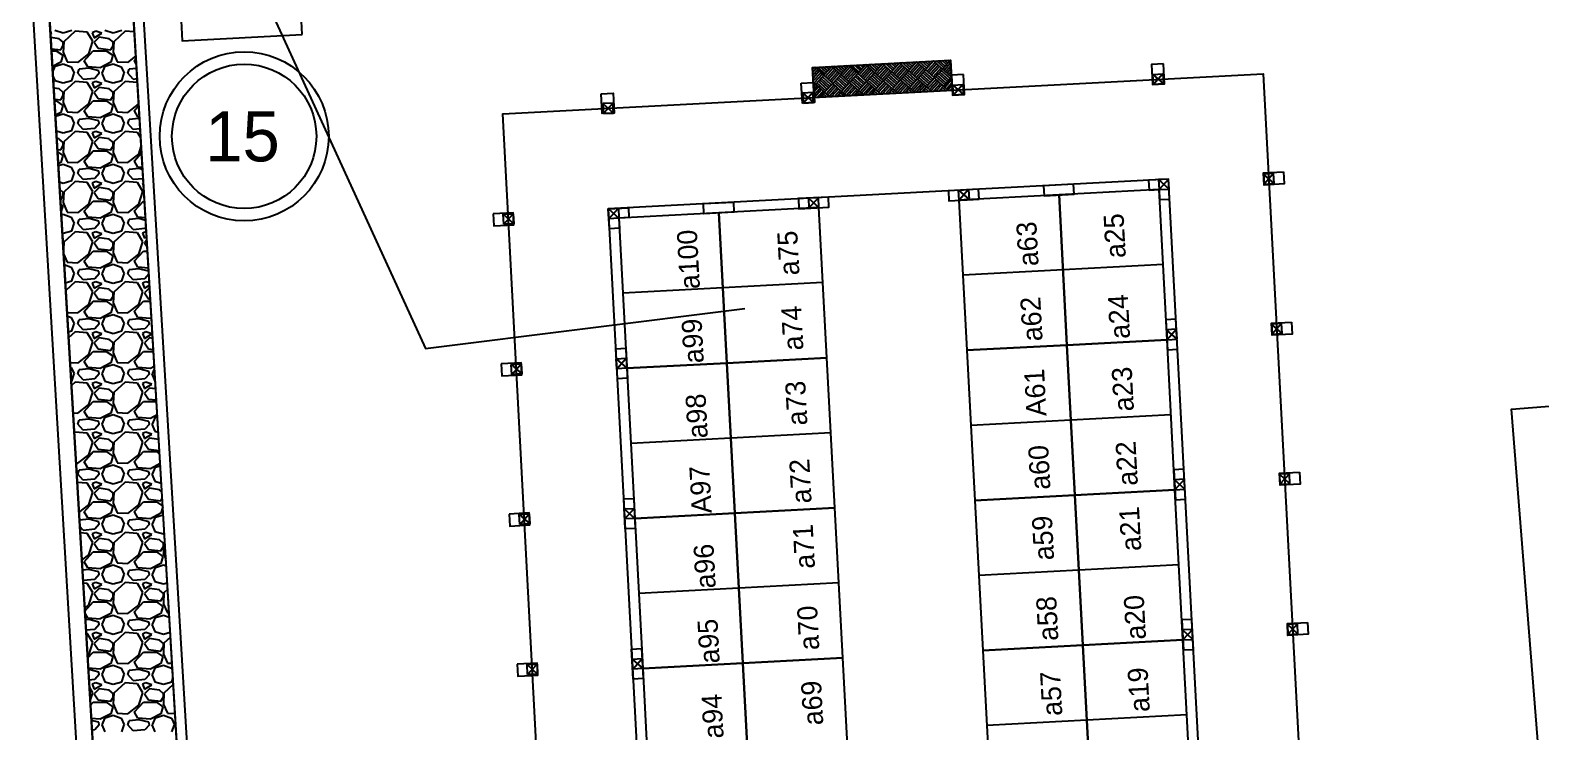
# Model space of a CAD drawing. Extents: x -31423 to 1909503, y -2344077 to 1640342.
# Drawn here: x 113341 to 143499, y 860 to 14860 of the extents above; entities that cross this region are included whole.
import ezdxf

# ---------------------------------------------------------------- set-up
doc = ezdxf.new("R2010")
doc.units = 0
for name, color, linetype in [('Level 1', 7, 'Continuous'), ('Level 10', 7, 'Continuous'), ('Level 13', 7, 'Continuous'), ('Level 14', 7, 'Continuous'), ('Level 15', 7, 'Continuous'), ('Level 16', 7, 'Continuous'), ('Level 17', 7, 'Continuous'), ('Level 18', 7, 'Continuous'), ('Level 19', 7, 'Continuous'), ('Level 20', 7, 'Continuous')]:
    doc.layers.add(name, color=color, linetype=linetype)

# ---------------------------------------------------------------- blocks, each defined once
blk = doc.blocks.new('COT220')
at = {"layer": 'Level 13'}
for p, q in [((-1100, 1100), (1100, 1100)), ((-1100, -1100), (-1100, 1100)), ((-1100, -1100), (1100, 1100)), ((1100, -1100), (-1100, 1100)), ((1100, 1100), (1100, -1100)), ((1100, -1100), (-1100, -1100))]:
    blk.add_line(p, q, dxfattribs=at)
at = {"layer": 'Level 18'}
for p, q in [((-1100, -1100), (-1100, 1100)), ((-1100, 1100), (1100, 1100)), ((1100, 1100), (1100, -1100)), ((1100, -1100), (-1100, -1100))]:
    blk.add_line(p, q, dxfattribs=at)
blk = doc.blocks.new('A$C7E8')
at = {"layer": 'Level 1'}
blk.add_lwpolyline([(80.04, 467.35), (79.72, 473.34), (107.28, 474.8), (107.6, 468.8)], dxfattribs=at)
at = {"layer": 'Level 13'}
for points in [[(149.78, 474.04), (147.38, 473.91), (147.6, 469.92), (149.99, 470.05)], [(109.84, 471.93), (107.44, 471.8), (107.65, 467.81), (110.05, 467.93)], [(37.54, 468.1), (39.94, 468.23), (40.15, 464.23), (37.75, 464.11)], [(77.48, 470.21), (79.88, 470.34), (80.09, 466.35), (77.69, 466.22)], [(173.75, 452.48), (173.88, 450.08), (169.89, 449.87), (169.76, 452.27)], [(125.83, 449.74), (125.94, 447.74), (131.93, 448.06), (131.82, 450.06)], [(149.01, 446.96), (151.01, 447.07), (150.8, 451.06), (146.8, 450.85), (146.91, 448.85), (148.91, 448.96)], [(63.92, 446.46), (64.02, 444.47), (58.03, 444.15), (57.93, 446.15)], [(76.9, 447.15), (77.01, 445.15), (83, 445.47), (82.89, 447.47)], [(112.96, 447.06), (112.85, 449.05), (106.86, 448.74), (106.96, 446.74)], [(15.98, 444.13), (16.1, 441.73), (20.1, 441.94), (19.97, 444.34)], [(41.16, 441.25), (39.17, 441.15), (38.95, 445.14), (42.95, 445.35), (43.05, 443.36), (41.06, 443.25)], [(150.28, 423), (150.6, 417), (152.59, 417.11), (152.28, 423.1)], [(175.34, 422.52), (175.47, 420.12), (171.47, 419.91), (171.35, 422.31)], [(42.43, 417.29), (42.75, 411.3), (40.75, 411.19), (40.43, 417.18)], [(17.56, 414.17), (17.69, 411.77), (21.68, 411.98), (21.56, 414.38)], [(151.87, 393.04), (152.18, 387.05), (154.18, 387.15), (153.86, 393.14)], [(176.93, 392.56), (177.05, 390.17), (173.06, 389.95), (172.93, 392.35)], [(44.02, 387.33), (44.33, 381.34), (42.34, 381.23), (42.02, 387.22)], [(19.15, 384.21), (19.27, 381.81), (23.27, 382.03), (23.14, 384.42)], [(153.45, 363.08), (153.77, 357.09), (155.77, 357.19), (155.45, 363.19)], [(178.51, 362.6), (178.64, 360.21), (174.64, 360), (174.52, 362.39)], [(45.6, 357.37), (45.92, 351.38), (43.92, 351.27), (43.6, 357.27)], [(20.73, 354.25), (20.86, 351.86), (24.85, 352.07), (24.73, 354.46)]]:
    blk.add_lwpolyline(points, close=True, dxfattribs=at)
at = {"layer": 'Level 14'}
for p, q in [((83.56, 473.54), (81.95, 471.76)), ((83.02, 472.95), (82.43, 473.48)), ((83.29, 473.24), (82.99, 473.51)), ((83.56, 473.54), (83.56, 473.54)), ((85.34, 471.94), (83.56, 473.54)), ((85.61, 472.23), (84.12, 473.57)), ((85.88, 472.53), (84.69, 473.6)), ((86.14, 472.83), (85.25, 473.63)), ((86.95, 473.72), (85.34, 471.94)), ((86.41, 473.13), (85.82, 473.66)), ((86.68, 473.42), (86.38, 473.69)), ((86.95, 473.72), (86.95, 473.72)), ((88.73, 472.11), (86.95, 473.72)), ((89, 472.41), (87.51, 473.75)), ((89.27, 472.71), (88.08, 473.78)), ((89.53, 473.01), (88.64, 473.81)), ((90.34, 473.9), (88.73, 472.11)), ((90.63, 473.63), (89.03, 471.85)), ((89.8, 473.3), (89.21, 473.84)), ((90.07, 473.6), (89.77, 473.87)), ((90.34, 473.9), (90.34, 473.9)), ((92.12, 472.29), (90.34, 473.9)), ((92.39, 472.59), (90.9, 473.93)), ((92.65, 472.89), (91.47, 473.96)), ((92.92, 473.19), (92.03, 473.99)), ((93.72, 474.08), (92.12, 472.29)), ((94.02, 473.81), (92.42, 472.03)), ((93.19, 473.48), (92.59, 474.02)), ((94.32, 473.54), (92.71, 471.76)), ((93.46, 473.78), (93.16, 474.05)), ((93.72, 474.08), (93.72, 474.08)), ((95.51, 472.47), (93.72, 474.08)), ((95.78, 472.77), (94.29, 474.11)), ((96.04, 473.07), (94.85, 474.14)), ((96.31, 473.37), (95.42, 474.17)), ((97.11, 474.26), (95.51, 472.47)), ((97.41, 473.99), (95.81, 472.21)), ((96.58, 473.66), (95.98, 474.2)), ((97.71, 473.72), (96.1, 471.94)), ((96.85, 473.96), (96.55, 474.23)), ((97.11, 474.26), (97.11, 474.26)), ((98.9, 472.65), (97.11, 474.26)), ((99.17, 472.95), (97.68, 474.29)), ((99.43, 473.25), (98.24, 474.32)), ((99.7, 473.55), (98.81, 474.35)), ((100.5, 474.44), (98.9, 472.65)), ((100.8, 474.17), (99.2, 472.39)), ((99.97, 473.84), (99.37, 474.38)), ((101.1, 473.9), (99.49, 472.12)), ((101.4, 473.63), (99.79, 471.85)), ((100.24, 474.14), (99.94, 474.41)), ((100.5, 474.44), (100.5, 474.44)), ((102.29, 472.83), (100.5, 474.44)), ((102.56, 473.13), (101.07, 474.47)), ((102.82, 473.43), (101.63, 474.5)), ((103.09, 473.72), (102.2, 474.53)), ((103.89, 474.62), (102.29, 472.83)), ((104.19, 474.35), (102.59, 472.56)), ((103.36, 474.02), (102.76, 474.56)), ((104.49, 474.08), (102.88, 472.3)), ((104.79, 473.81), (103.18, 472.03)), ((103.63, 474.32), (103.33, 474.59)), ((105.08, 473.55), (103.48, 471.76)), ((103.89, 474.62), (103.89, 474.62)), ((105.68, 473.01), (103.89, 474.62)), ((105.94, 473.31), (104.46, 474.65)), ((106.21, 473.61), (105.02, 474.68)), ((106.48, 473.9), (105.59, 474.71)), ((107.28, 474.8), (105.68, 473.01)), ((107.31, 474.23), (105.97, 472.74)), ((106.75, 474.2), (106.15, 474.74)), ((107.34, 473.67), (106.27, 472.48)), ((107.01, 474.5), (106.72, 474.77)), ((79.9, 473.06), (79.73, 473.22)), ((80.17, 473.36), (79.74, 472.89)), ((80.46, 473.09), (79.77, 472.33)), ((80.76, 472.83), (79.8, 471.76)), ((81.06, 472.56), (79.83, 471.2)), ((81.36, 472.29), (79.86, 470.63)), ((81.65, 472.02), (80.05, 470.24)), ((80.17, 473.36), (80.17, 473.36)), ((81.95, 471.76), (80.17, 473.36)), ((81.95, 471.76), (80.35, 469.97)), ((82.22, 472.05), (80.73, 473.39)), ((82.67, 468.96), (80.88, 470.57)), ((82.93, 469.26), (81.15, 470.86)), ((82.49, 472.35), (81.3, 473.42)), ((83.2, 469.56), (81.42, 471.16)), ((83.47, 469.85), (81.68, 471.46)), ((82.75, 472.65), (81.86, 473.45)), ((83.74, 470.15), (81.95, 471.76)), ((83.85, 473.27), (82.25, 471.49)), ((84.15, 473.01), (82.55, 471.22)), ((84.45, 472.74), (82.84, 470.95)), ((84.75, 472.47), (83.14, 470.69)), ((85.04, 472.2), (83.44, 470.42)), ((85.34, 471.94), (83.74, 470.15)), ((86.06, 469.14), (84.27, 470.75)), ((86.32, 469.44), (84.54, 471.04)), ((86.59, 469.74), (84.81, 471.34)), ((86.86, 470.03), (85.07, 471.64)), ((87.13, 470.33), (85.34, 471.94)), ((87.24, 473.45), (85.64, 471.67)), ((87.54, 473.18), (85.94, 471.4)), ((87.84, 472.92), (86.23, 471.13)), ((88.14, 472.65), (86.53, 470.87)), ((88.43, 472.38), (86.83, 470.6)), ((88.73, 472.11), (87.13, 470.33)), ((89.18, 469.02), (87.39, 470.63)), ((89.44, 469.32), (87.66, 470.93)), ((89.71, 469.62), (87.93, 471.22)), ((89.98, 469.92), (88.2, 471.52)), ((90.25, 470.21), (88.46, 471.82)), ((90.51, 470.51), (88.73, 472.11)), ((90.51, 470.51), (88.91, 468.73)), ((90.93, 473.36), (89.33, 471.58)), ((91.23, 473.1), (89.62, 471.31)), ((91.52, 472.83), (89.92, 471.04)), ((91.82, 472.56), (90.22, 470.78)), ((92.12, 472.29), (90.51, 470.51)), ((92.3, 468.9), (90.51, 470.51)), ((92.57, 469.2), (90.78, 470.81)), ((92.83, 469.5), (91.05, 471.1)), ((93.1, 469.8), (91.32, 471.4)), ((93.37, 470.09), (91.58, 471.7)), ((93.64, 470.39), (91.85, 472)), ((93.9, 470.69), (92.12, 472.29)), ((93.9, 470.69), (92.3, 468.9)), ((94.62, 473.28), (93.01, 471.49)), ((94.91, 473.01), (93.31, 471.22)), ((95.21, 472.74), (93.61, 470.96)), ((95.51, 472.47), (93.9, 470.69)), ((95.69, 469.08), (93.9, 470.69)), ((95.96, 469.38), (94.17, 470.99)), ((96.22, 469.68), (94.44, 471.28)), ((96.49, 469.98), (94.71, 471.58)), ((96.76, 470.27), (94.97, 471.88)), ((97.03, 470.57), (95.24, 472.18)), ((97.29, 470.87), (95.51, 472.47)), ((97.29, 470.87), (95.69, 469.08)), ((97.59, 470.6), (95.99, 468.82)), ((98.01, 473.46), (96.4, 471.67)), ((98.3, 473.19), (96.7, 471.4)), ((98.6, 472.92), (97, 471.14)), ((98.9, 472.65), (97.29, 470.87)), ((99.08, 469.26), (97.29, 470.87)), ((99.35, 469.56), (97.56, 471.17)), ((99.61, 469.86), (97.83, 471.46)), ((99.88, 470.16), (98.1, 471.76)), ((100.15, 470.45), (98.36, 472.06)), ((100.42, 470.75), (98.63, 472.36)), ((100.68, 471.05), (98.9, 472.65)), ((100.68, 471.05), (99.08, 469.26)), ((100.98, 470.78), (99.38, 469)), ((101.28, 470.51), (99.67, 468.73)), ((101.69, 473.37), (100.09, 471.58)), ((101.99, 473.1), (100.39, 471.32)), ((102.29, 472.83), (100.68, 471.05)), ((102.47, 469.44), (100.68, 471.05)), ((102.73, 469.74), (100.95, 471.35)), ((103, 470.04), (101.22, 471.64)), ((103.27, 470.34), (101.49, 471.94)), ((103.54, 470.63), (101.75, 472.24)), ((103.8, 470.93), (102.02, 472.54)), ((104.07, 471.23), (102.29, 472.83)), ((104.07, 471.23), (102.47, 469.44)), ((104.37, 470.96), (102.76, 469.18)), ((104.67, 470.69), (103.06, 468.91)), ((105.38, 473.28), (103.77, 471.49)), ((105.68, 473.01), (104.07, 471.23)), ((105.86, 469.62), (104.07, 471.23)), ((106.12, 469.92), (104.34, 471.52)), ((106.39, 470.22), (104.61, 471.82)), ((106.66, 470.51), (104.87, 472.12)), ((106.93, 470.81), (105.14, 472.42)), ((107.19, 471.11), (105.41, 472.71)), ((107.46, 471.41), (105.68, 473.01)), ((107.46, 471.41), (105.86, 469.62)), ((107.49, 470.84), (106.15, 469.35)), ((107.37, 473.1), (106.57, 472.21)), ((107.4, 472.54), (106.87, 471.94)), ((107.43, 471.97), (107.16, 471.67)), ((107.46, 471.41), (107.46, 471.41)), ((107.46, 471.41), (107.46, 471.41)), ((80.35, 469.97), (79.88, 470.39)), ((80.08, 469.67), (79.91, 469.83)), ((80.35, 469.97), (79.92, 469.5)), ((80.64, 469.7), (79.95, 468.94)), ((80.94, 469.44), (79.98, 468.37)), ((81.24, 469.17), (80.01, 467.81)), ((81.54, 468.9), (80.14, 467.35)), ((82.13, 468.37), (80.35, 469.97)), ((82.4, 468.66), (80.61, 470.27)), ((81.83, 468.63), (80.71, 467.38)), ((82.13, 468.37), (81.27, 467.41)), ((81.39, 467.42), (81.33, 467.47)), ((81.96, 467.45), (81.6, 467.77)), ((82.52, 467.48), (81.86, 468.07)), ((83.74, 470.15), (82.13, 468.37)), ((83.09, 467.51), (82.13, 468.37)), ((84.03, 469.88), (82.43, 468.1)), ((84.33, 469.62), (82.73, 467.83)), ((84.63, 469.35), (83.02, 467.56)), ((84.93, 469.08), (83.53, 467.53)), ((85.52, 468.55), (83.74, 470.15)), ((85.79, 468.84), (84, 470.45)), ((85.22, 468.81), (84.1, 467.56)), ((85.52, 468.55), (84.66, 467.59)), ((84.78, 467.6), (84.72, 467.65)), ((85.35, 467.63), (84.99, 467.95)), ((85.91, 467.66), (85.25, 468.25)), ((87.13, 470.33), (85.52, 468.55)), ((86.48, 467.69), (85.52, 468.55)), ((87.42, 470.06), (85.82, 468.28)), ((87.72, 469.8), (86.12, 468.01)), ((88.02, 469.53), (86.41, 467.74)), ((88.31, 469.26), (86.92, 467.71)), ((88.91, 468.73), (87.13, 470.33)), ((88.61, 468.99), (87.49, 467.74)), ((88.91, 468.73), (88.05, 467.77)), ((88.17, 467.78), (88.11, 467.83)), ((88.74, 467.81), (88.37, 468.13)), ((89.3, 467.84), (88.64, 468.43)), ((89.87, 467.87), (88.91, 468.73)), ((90.81, 470.24), (89.21, 468.46)), ((91.11, 469.97), (89.5, 468.19)), ((91.41, 469.71), (89.8, 467.92)), ((91.7, 469.44), (90.31, 467.89)), ((92, 469.17), (90.87, 467.92)), ((92.3, 468.9), (91.44, 467.95)), ((91.56, 467.96), (91.5, 468.01)), ((92.12, 467.99), (91.76, 468.31)), ((92.69, 468.02), (92.03, 468.61)), ((93.25, 468.05), (92.3, 468.9)), ((94.2, 470.42), (92.6, 468.64)), ((94.5, 470.15), (92.89, 468.37)), ((94.8, 469.89), (93.19, 468.1)), ((95.09, 469.62), (93.7, 468.07)), ((95.39, 469.35), (94.26, 468.1)), ((95.69, 469.08), (94.83, 468.13)), ((94.95, 468.14), (94.89, 468.19)), ((95.51, 468.16), (95.15, 468.49)), ((96.08, 468.19), (95.42, 468.79)), ((96.64, 468.22), (95.69, 469.08)), ((97.89, 470.33), (96.28, 468.55)), ((98.19, 470.07), (96.58, 468.28)), ((98.48, 469.8), (97.09, 468.25)), ((98.78, 469.53), (97.65, 468.28)), ((99.08, 469.26), (98.22, 468.31)), ((98.34, 468.31), (98.28, 468.37)), ((98.9, 468.34), (98.54, 468.67)), ((99.47, 468.37), (98.81, 468.97)), ((100.03, 468.4), (99.08, 469.26)), ((101.58, 470.25), (99.97, 468.46)), ((101.87, 469.98), (100.48, 468.43)), ((102.17, 469.71), (101.04, 468.46)), ((102.47, 469.44), (101.61, 468.49)), ((101.73, 468.49), (101.66, 468.55)), ((102.29, 468.52), (101.93, 468.85)), ((102.86, 468.55), (102.2, 469.15)), ((103.42, 468.58), (102.47, 469.44)), ((104.96, 470.42), (103.36, 468.64)), ((105.26, 470.16), (103.87, 468.61)), ((105.56, 469.89), (104.43, 468.64)), ((105.86, 469.62), (105, 468.67)), ((105.12, 468.67), (105.05, 468.73)), ((105.68, 468.7), (105.32, 469.03)), ((106.25, 468.73), (105.59, 469.33)), ((106.81, 468.76), (105.86, 469.62)), ((107.52, 470.28), (106.45, 469.09)), ((107.55, 469.71), (106.75, 468.82)), ((107.58, 469.15), (107.26, 468.79))]:
    blk.add_line(p, q, dxfattribs=at)
at = {"layer": 'Level 15'}
blk.add_lwpolyline([(26.96, 293.3), (17.92, 464.06), (169.71, 472.09), (178.75, 301.33), (199.72, 302.44), (206.06, 182.61), (185.09, 181.5), (194.13, 10.74), (42.34, 2.7), (33.3, 173.47), (12.33, 172.36), (5.99, 292.19), (26.96, 293.3)], dxfattribs=at)
at = {"layer": 'Level 16'}
for p, q in [((129.73, 432.92), (109.75, 431.87)), ((149.7, 433.98), (129.73, 432.92)), ((61.82, 429.33), (41.85, 428.27)), ((81.79, 430.39), (61.82, 429.33)), ((131.31, 402.97), (111.34, 401.91)), ((151.28, 404.02), (131.31, 402.97)), ((63.41, 399.37), (43.44, 398.31)), ((83.38, 400.43), (63.41, 399.37)), ((152.87, 374.06), (132.9, 373.01)), ((132.9, 373.01), (112.93, 371.95)), ((64.99, 369.41), (45.02, 368.36)), ((84.96, 370.47), (64.99, 369.41)), ((154.46, 344.11), (134.48, 343.05)), ((134.48, 343.05), (114.51, 341.99))]:
    blk.add_line(p, q, dxfattribs=at)
for points in [[(128.93, 447.9), (108.96, 446.85), (110.55, 416.89), (130.52, 417.94)], [(148.91, 448.96), (128.93, 447.9), (130.52, 417.94), (150.49, 419)], [(61.03, 444.31), (41.06, 443.25), (42.64, 413.29), (62.61, 414.35)], [(81, 445.37), (61.03, 444.31), (62.61, 414.35), (82.59, 415.41)], [(130.52, 417.94), (110.55, 416.89), (112.13, 386.93), (132.1, 387.99)], [(150.49, 419), (130.52, 417.94), (132.1, 387.99), (152.08, 389.04)], [(62.61, 414.35), (42.64, 413.29), (44.23, 383.34), (64.2, 384.39)], [(82.59, 415.41), (62.61, 414.35), (64.2, 384.39), (84.17, 385.45)], [(152.08, 389.04), (132.1, 387.99), (133.69, 358.03), (153.66, 359.09)], [(132.1, 387.99), (112.13, 386.93), (113.72, 356.97), (133.69, 358.03)], [(64.2, 384.39), (44.23, 383.34), (45.81, 353.38), (65.79, 354.43)], [(84.17, 385.45), (64.2, 384.39), (65.79, 354.43), (85.76, 355.49)], [(153.66, 359.09), (133.69, 358.03), (135.28, 328.07), (155.25, 329.13)], [(133.69, 358.03), (113.72, 356.97), (115.3, 327.01), (135.28, 328.07)], [(65.79, 354.43), (45.81, 353.38), (47.4, 323.42), (67.37, 324.48)], [(85.76, 355.49), (65.79, 354.43), (67.37, 324.48), (87.34, 325.53)]]:
    blk.add_lwpolyline(points, close=True, dxfattribs=at)
at = {"layer": 'Level 17'}
blk.add_lwpolyline([(173.1, 29.65), (150.8, 451.06), (38.95, 445.14), (61.26, 23.73)], close=True, dxfattribs=at)
at = {"layer": 'Level 13'}
for p, xscale, yscale, rotation in [((148.74, 470.98), 0.0009090909096812138, 0.0009090909096812136, -176.97039648885922), ((78.84, 467.28), 0.0009090909096812138, -0.0009090909097722034, 3.029603511140801), ((108.8, 468.87), 0.0009090909096812138, 0.0009090909096812136, -176.97039648885922), ((38.9, 465.17), 0.0009090909096812138, -0.0009090909097722034, 3.029603511140801), ((149.85, 450.01), 0.0009090909078647666, -0.0009090909097722032, -86.97039648280018), ((170.82, 451.12), 0.0009090909078647666, -0.0009090909097722032, -86.97039648280018), ((79.95, 446.31), 0.0009090909096812138, -0.0009090909097722034, 3.029603511140801), ((109.91, 447.9), 0.0009090909096812138, 0.0009090909096812136, -176.97039648885922), ((19.04, 443.09), 0.0009090909078647665, 0.0009090909097722032, -86.97039648280014), ((40.01, 444.2), 0.0009090909078647665, 0.0009090909097722032, -86.97039648280014), ((172.41, 421.16), 0.0009090909078647666, -0.0009090909097722032, -86.97039648280018), ((151.44, 420.05), 0.0009090909078647666, -0.0009090909097722032, -86.97039648280018), ((20.62, 413.13), 0.0009090909078647665, 0.0009090909097722032, -86.97039648280014), ((41.59, 414.24), 0.0009090909078647665, 0.0009090909097722032, -86.97039648280014), ((173.99, 391.2), 0.0009090909078647666, -0.0009090909097722032, -86.97039648280018), ((153.02, 390.1), 0.0009090909078647666, -0.0009090909097722032, -86.97039648280018), ((22.21, 383.17), 0.0009090909078647665, 0.0009090909097722032, -86.97039648280014), ((43.18, 384.28), 0.0009090909078647665, 0.0009090909097722032, -86.97039648280014), ((175.58, 361.25), 0.0009090909078647666, -0.0009090909097722032, -86.97039648280018), ((154.61, 360.14), 0.0009090909078647666, -0.0009090909097722032, -86.97039648280018), ((23.79, 353.21), 0.0009090909078647665, 0.0009090909097722032, -86.97039648280014), ((44.76, 354.32), 0.0009090909078647665, 0.0009090909097722032, -86.97039648280014)]:
    blk.add_blockref('COT220', p, dxfattribs=dict(at, xscale=xscale, yscale=yscale, rotation=rotation))
at = {"layer": 'Level 19'}
for s, p in [('a25', (142.27, 435.38)), ('a100', (57.24, 429.17)), ('a75', (77.12, 431.93)), ('a63', (124.85, 433.76)), ('a74', (77.91, 416.95)), ('a62', (125.65, 418.78)), ('a24', (143.12, 419.25)), ('a99', (58.02, 414.39)), ('a23', (143.89, 404.78)), ('a73', (78.71, 401.97)), ('A61', (126.44, 403.8)), ('a98', (58.81, 399.41)), ('a22', (144.67, 389.94)), ('a60', (127.22, 389.16)), ('A97', (59.61, 384.43)), ('a72', (79.53, 386.42)), ('a59', (127.96, 375.07)), ('a21', (145.36, 376.91)), ('a71', (80.22, 373.38)), ('a96', (60.4, 369.45)), ('a70', (81.08, 357.13)), ('a58', (128.81, 358.99)), ('a20', (146.3, 359.24)), ('a95', (61.19, 354.48)), ('a19', (147.06, 344.79)), ('a69', (81.87, 342.15)), ('a57', (129.6, 344.01)), ('a94', (61.98, 339.5))]:
    blk.add_text(s, height=4, rotation=93.0296, dxfattribs=at).set_placement(p)

msp = doc.modelspace()

# ---------------------------------------------------------------- linework, layer by layer
at = {"layer": 'Level 1'}
msp.add_lwpolyline([(121002, 20723), (115850, 20263), (121231, 8506), (127606, 9306)], dxfattribs=at)
msp.add_lwpolyline([(152414, -11266), (144439, -11900), (142912, 7295), (150887, 7930)], close=True, dxfattribs=at)
at = {"layer": 'Level 10'}
msp.add_lwpolyline([(152414, -11266), (144439, -11900), (142912, 7295), (150887, 7930)], close=True, dxfattribs=at)
at = {"layer": 'Level 14'}
for p, q in [((113770, 14800), (113746, 14808)), ((113748, 14786), (113770, 14800)), ((113830, 14860), (114000, 14810)), ((114000, 14810), (114170, 14860)), ((114240, 14840), (114010, 14630)), ((114480, 14820), (114240, 14840)), ((114591, 14640), (114481, 14820)), ((114650, 14840), (114580, 14810)), ((114580, 14810), (114620, 14710)), ((114620, 14710), (114770, 14800)), ((114770, 14800), (114650, 14840)), ((114830, 14860), (115000, 14810)), ((115000, 14810), (115170, 14860)), ((115240, 14840), (115010, 14630)), ((115420, 14825), (115240, 14840)), ((113920, 14690), (113752, 14715)), ((113765, 14492), (113950, 14470)), ((114001, 14619), (113921, 14689)), ((113951, 14470), (114001, 14560)), ((114010, 14630), (114000, 14420)), ((114000, 14560), (114000, 14620)), ((114510, 14390), (114590, 14640)), ((114720, 14720), (114620, 14620)), ((114620, 14620), (114700, 14500)), ((114700, 14500), (114950, 14470)), ((114920, 14690), (114720, 14720)), ((115001, 14619), (114921, 14689)), ((114951, 14470), (115001, 14560)), ((115010, 14630), (115000, 14420)), ((115000, 14560), (115000, 14620)), ((113768, 14450), (113860, 14450)), ((113950, 14220), (113786, 14135)), ((113840, 14140), (114000, 14190)), ((113860, 14451), (113990, 14361)), ((113990, 14360), (113950, 14220)), ((113999, 14421), (114079, 14231)), ((114000, 14190), (114160, 14130)), ((114080, 14230), (114290, 14220)), ((114290, 14219), (114510, 14389)), ((114420, 14250), (114600, 14450)), ((114491, 14130), (114421, 14250)), ((114600, 14450), (114860, 14450)), ((114950, 14220), (114740, 14110)), ((114840, 14140), (115000, 14190)), ((114860, 14451), (114990, 14361)), ((114990, 14360), (114950, 14220)), ((114999, 14421), (115079, 14231)), ((115000, 14190), (115160, 14130)), ((115080, 14230), (115290, 14220)), ((115290, 14219), (115449, 14342)), ((115420, 14250), (115453, 14287)), ((115459, 14185), (115421, 14250)), ((113792, 14030), (113840, 14140)), ((113798, 13933), (113830, 13860)), ((114160, 14130), (114220, 14000)), ((114170, 13860), (114220, 14000)), ((114290, 14000), (114320, 14080)), ((114400, 13881), (114290, 14001)), ((114510, 14100), (114320, 14080)), ((114630, 13900), (114400, 13880)), ((114740, 14110), (114490, 14130)), ((114710, 14050), (114510, 14100)), ((114720, 14000), (114630, 13900)), ((114720, 14000), (114710, 14050)), ((114770, 14000), (114830, 13860)), ((114780, 14000), (114840, 14140)), ((115160, 14130), (115220, 14000)), ((115170, 13860), (115220, 14000)), ((115290, 14000), (115320, 14080)), ((115400, 13881), (115290, 14001)), ((115464, 14095), (115320, 14080)), ((115476, 13887), (115400, 13880)), ((113920, 13690), (113812, 13706)), ((113830, 13860), (114000, 13810)), ((114001, 13619), (113921, 13689)), ((114000, 13810), (114170, 13860)), ((114010, 13630), (114000, 13420)), ((114000, 13560), (114000, 13620)), ((114240, 13840), (114010, 13630)), ((114480, 13820), (114240, 13840)), ((114591, 13640), (114481, 13820)), ((114510, 13390), (114590, 13640)), ((114650, 13840), (114580, 13810)), ((114580, 13810), (114620, 13710)), ((114620, 13710), (114770, 13800)), ((114720, 13720), (114620, 13620)), ((114620, 13620), (114700, 13500)), ((114770, 13800), (114650, 13840)), ((114920, 13690), (114720, 13720)), ((114830, 13860), (115000, 13810)), ((115001, 13619), (114921, 13689)), ((115000, 13810), (115170, 13860)), ((115010, 13630), (115000, 13420)), ((115000, 13560), (115000, 13620)), ((115240, 13840), (115010, 13630)), ((115480, 13820), (115240, 13840)), ((113825, 13485), (113950, 13470)), ((113827, 13450), (113860, 13450)), ((113860, 13451), (113990, 13361)), ((113990, 13360), (113950, 13220)), ((113951, 13470), (114001, 13560)), ((113999, 13421), (114079, 13231)), ((114290, 13219), (114510, 13389)), ((114420, 13250), (114600, 13450)), ((114600, 13450), (114860, 13450)), ((114700, 13500), (114950, 13470)), ((114860, 13451), (114990, 13361)), ((114990, 13360), (114950, 13220)), ((114951, 13470), (115001, 13560)), ((114999, 13421), (115079, 13231)), ((115290, 13219), (115506, 13386)), ((115420, 13250), (115509, 13349)), ((113950, 13220), (113844, 13165)), ((113845, 13142), (114000, 13190)), ((114000, 13190), (114160, 13130)), ((114080, 13230), (114290, 13220)), ((114160, 13130), (114220, 13000)), ((114170, 12860), (114220, 13000)), ((114290, 13000), (114320, 13080)), ((114400, 12881), (114290, 13001)), ((114510, 13100), (114320, 13080)), ((114491, 13130), (114421, 13250)), ((114740, 13110), (114490, 13130)), ((114710, 13050), (114510, 13100)), ((114720, 13000), (114630, 12900)), ((114720, 13000), (114710, 13050)), ((114950, 13220), (114740, 13110)), ((114770, 13000), (114830, 12860)), ((114780, 13000), (114840, 13140)), ((114840, 13140), (115000, 13190)), ((115000, 13190), (115160, 13130)), ((115080, 13230), (115290, 13220)), ((115160, 13130), (115220, 13000)), ((115170, 12860), (115220, 13000)), ((115290, 13000), (115320, 13080)), ((115400, 12881), (115290, 13001)), ((115510, 13100), (115320, 13080)), ((115491, 13130), (115421, 13250)), ((115522, 13128), (115490, 13130)), ((115524, 13097), (115510, 13100)), ((113863, 12850), (114000, 12810)), ((113920, 12690), (113872, 12697)), ((114001, 12619), (113921, 12689)), ((114000, 12810), (114170, 12860)), ((114240, 12840), (114010, 12630)), ((114480, 12820), (114240, 12840)), ((114630, 12900), (114400, 12880)), ((114591, 12640), (114481, 12820)), ((114650, 12840), (114580, 12810)), ((114580, 12810), (114620, 12710)), ((114620, 12710), (114770, 12800)), ((114720, 12720), (114620, 12620)), ((114770, 12800), (114650, 12840)), ((114920, 12690), (114720, 12720)), ((114830, 12860), (115000, 12810)), ((115001, 12619), (114921, 12689)), ((115000, 12810), (115170, 12860)), ((115240, 12840), (115010, 12630)), ((115480, 12820), (115240, 12840)), ((115536, 12892), (115400, 12880)), ((115547, 12713), (115481, 12820)), ((113885, 12478), (113950, 12470)), ((113887, 12432), (113990, 12361)), ((113951, 12470), (114001, 12560)), ((113999, 12421), (114079, 12231)), ((114010, 12630), (114000, 12420)), ((114000, 12560), (114000, 12620)), ((114290, 12219), (114510, 12389)), ((114420, 12250), (114600, 12450)), ((114510, 12390), (114590, 12640)), ((114600, 12450), (114860, 12450)), ((114620, 12620), (114700, 12500)), ((114700, 12500), (114950, 12470)), ((114860, 12451), (114990, 12361)), ((114951, 12470), (115001, 12560)), ((114999, 12421), (115079, 12231)), ((115010, 12630), (115000, 12420)), ((115000, 12560), (115000, 12620)), ((115290, 12219), (115510, 12389)), ((115420, 12250), (115565, 12411)), ((115510, 12390), (115557, 12537)), ((113950, 12220), (113901, 12195)), ((113904, 12160), (114000, 12190)), ((113990, 12360), (113950, 12220)), ((114000, 12190), (114160, 12130)), ((114080, 12230), (114290, 12220)), ((114160, 12130), (114220, 12000)), ((114290, 12000), (114320, 12080)), ((114510, 12100), (114320, 12080)), ((114491, 12130), (114421, 12250)), ((114740, 12110), (114490, 12130)), ((114710, 12050), (114510, 12100)), ((114950, 12220), (114740, 12110)), ((114780, 12000), (114840, 12140)), ((114840, 12140), (115000, 12190)), ((114990, 12360), (114950, 12220)), ((115000, 12190), (115160, 12130)), ((115080, 12230), (115290, 12220)), ((115160, 12130), (115220, 12000)), ((115290, 12000), (115320, 12080)), ((115510, 12100), (115320, 12080)), ((115491, 12130), (115421, 12250)), ((115582, 12123), (115490, 12130)), ((115584, 12082), (115510, 12100)), ((113923, 11833), (114000, 11810)), ((114000, 11810), (114170, 11860)), ((114240, 11840), (114010, 11630)), ((114170, 11860), (114220, 12000)), ((114480, 11820), (114240, 11840)), ((114400, 11881), (114290, 12001)), ((114630, 11900), (114400, 11880)), ((114591, 11640), (114481, 11820)), ((114650, 11840), (114580, 11810)), ((114580, 11810), (114620, 11710)), ((114620, 11710), (114770, 11800)), ((114720, 12000), (114630, 11900)), ((114770, 11800), (114650, 11840)), ((114720, 12000), (114710, 12050)), ((114770, 12000), (114830, 11860)), ((114830, 11860), (115000, 11810)), ((115000, 11810), (115170, 11860)), ((115240, 11840), (115010, 11630)), ((115170, 11860), (115220, 12000)), ((115480, 11820), (115240, 11840)), ((115400, 11881), (115290, 12001)), ((115595, 11897), (115400, 11880)), ((115591, 11640), (115481, 11820)), ((115600, 11819), (115580, 11810)), ((115580, 11810), (115604, 11749)), ((114001, 11619), (113932, 11679)), ((113944, 11471), (113950, 11470)), ((113951, 11470), (114001, 11560)), ((114010, 11630), (114000, 11420)), ((114000, 11560), (114000, 11620)), ((114510, 11390), (114590, 11640)), ((114720, 11720), (114620, 11620)), ((114620, 11620), (114700, 11500)), ((114700, 11500), (114950, 11470)), ((114920, 11690), (114720, 11720)), ((115001, 11619), (114921, 11689)), ((114951, 11470), (115001, 11560)), ((115010, 11630), (115000, 11420)), ((115000, 11560), (115000, 11620)), ((115510, 11390), (115590, 11640)), ((113949, 11389), (113990, 11361)), ((113990, 11360), (113958, 11246)), ((113962, 11178), (114000, 11190)), ((113999, 11421), (114079, 11231)), ((114000, 11190), (114160, 11130)), ((114080, 11230), (114290, 11220)), ((114290, 11219), (114510, 11389)), ((114420, 11250), (114600, 11450)), ((114491, 11130), (114421, 11250)), ((114600, 11450), (114860, 11450)), ((114950, 11220), (114740, 11110)), ((114840, 11140), (115000, 11190)), ((114860, 11451), (114990, 11361)), ((114990, 11360), (114950, 11220)), ((114999, 11421), (115079, 11231)), ((115000, 11190), (115160, 11130)), ((115080, 11230), (115290, 11220)), ((115290, 11219), (115510, 11389)), ((115420, 11250), (115600, 11450)), ((115491, 11130), (115421, 11250)), ((115600, 11450), (115622, 11450)), ((114000, 10810), (114170, 10860)), ((114160, 11130), (114220, 11000)), ((114170, 10860), (114220, 11000)), ((114290, 11000), (114320, 11080)), ((114400, 10881), (114290, 11001)), ((114510, 11100), (114320, 11080)), ((114630, 10900), (114400, 10880)), ((114740, 11110), (114490, 11130)), ((114710, 11050), (114510, 11100)), ((114720, 11000), (114630, 10900)), ((114720, 11000), (114710, 11050)), ((114770, 11000), (114830, 10860)), ((114780, 11000), (114840, 11140)), ((114830, 10860), (115000, 10810)), ((115000, 10810), (115170, 10860)), ((115160, 11130), (115220, 11000)), ((115170, 10860), (115220, 11000)), ((115290, 11000), (115320, 11080)), ((115400, 10881), (115290, 11001)), ((115510, 11100), (115320, 11080)), ((115630, 10900), (115400, 10880)), ((115642, 11118), (115490, 11130)), ((115645, 11066), (115510, 11100)), ((115653, 10927), (115630, 10900)), ((113983, 10815), (114000, 10810)), ((114001, 10619), (113995, 10625)), ((113999, 10557), (114001, 10560)), ((114000, 10560), (114000, 10620)), ((114010, 10630), (114003, 10487)), ((114240, 10840), (114010, 10630)), ((114480, 10820), (114240, 10840)), ((114591, 10640), (114481, 10820)), ((114510, 10390), (114590, 10640)), ((114650, 10840), (114580, 10810)), ((114580, 10810), (114620, 10710)), ((114620, 10710), (114770, 10800)), ((114720, 10720), (114620, 10620)), ((114620, 10620), (114700, 10500)), ((114770, 10800), (114650, 10840)), ((114920, 10690), (114720, 10720)), ((115001, 10619), (114921, 10689)), ((114951, 10470), (115001, 10560)), ((115010, 10630), (115000, 10420)), ((115000, 10560), (115000, 10620)), ((115240, 10840), (115010, 10630)), ((115480, 10820), (115240, 10840)), ((115591, 10640), (115481, 10820)), ((115510, 10390), (115590, 10640)), ((115650, 10840), (115580, 10810)), ((115580, 10810), (115620, 10710)), ((115620, 10710), (115665, 10737)), ((115669, 10669), (115620, 10620)), ((115620, 10620), (115677, 10535)), ((115659, 10837), (115650, 10840)), ((114008, 10400), (114079, 10231)), ((114290, 10219), (114510, 10389)), ((114420, 10250), (114600, 10450)), ((114600, 10450), (114860, 10450)), ((114700, 10500), (114950, 10470)), ((114860, 10451), (114990, 10361)), ((114990, 10360), (114950, 10220)), ((114999, 10421), (115079, 10231)), ((115290, 10219), (115510, 10389)), ((115420, 10250), (115600, 10450)), ((115600, 10450), (115682, 10450)), ((114021, 10182), (114160, 10130)), ((114080, 10230), (114290, 10220)), ((114160, 10130), (114220, 10000)), ((114170, 9860), (114220, 10000)), ((114290, 10000), (114320, 10080)), ((114400, 9881), (114290, 10001)), ((114510, 10100), (114320, 10080)), ((114491, 10130), (114421, 10250)), ((114740, 10110), (114490, 10130)), ((114710, 10050), (114510, 10100)), ((114720, 10000), (114630, 9900)), ((114720, 10000), (114710, 10050)), ((114950, 10220), (114740, 10110)), ((114770, 10000), (114830, 9860)), ((114780, 10000), (114840, 10140)), ((114840, 10140), (115000, 10190)), ((115000, 10190), (115160, 10130)), ((115080, 10230), (115290, 10220)), ((115160, 10130), (115220, 10000)), ((115170, 9860), (115220, 10000)), ((115290, 10000), (115320, 10080)), ((115400, 9881), (115290, 10001)), ((115510, 10100), (115320, 10080)), ((115491, 10130), (115421, 10250)), ((115702, 10113), (115490, 10130)), ((115706, 10051), (115510, 10100)), ((115709, 9989), (115630, 9900)), ((114042, 9822), (114170, 9860)), ((114240, 9840), (114052, 9668)), ((114480, 9820), (114240, 9840)), ((114630, 9900), (114400, 9880)), ((114591, 9640), (114481, 9820)), ((114650, 9840), (114580, 9810)), ((114580, 9810), (114620, 9710)), ((114620, 9710), (114770, 9800)), ((114720, 9720), (114620, 9620)), ((114770, 9800), (114650, 9840)), ((114920, 9690), (114720, 9720)), ((114830, 9860), (115000, 9810)), ((115001, 9619), (114921, 9689)), ((115000, 9810), (115170, 9860)), ((115240, 9840), (115010, 9630)), ((115480, 9820), (115240, 9840)), ((115630, 9900), (115400, 9880)), ((115591, 9640), (115481, 9820)), ((115650, 9840), (115580, 9810)), ((115580, 9810), (115620, 9710)), ((115620, 9710), (115722, 9771)), ((115720, 9720), (115620, 9620)), ((115720, 9817), (115650, 9840)), ((115725, 9719), (115720, 9720)), ((114290, 9219), (114510, 9389)), ((114420, 9250), (114600, 9450)), ((114510, 9390), (114590, 9640)), ((114600, 9450), (114860, 9450)), ((114620, 9620), (114700, 9500)), ((114700, 9500), (114950, 9470)), ((114860, 9451), (114990, 9361)), ((114990, 9360), (114950, 9220)), ((114951, 9470), (115001, 9560)), ((114999, 9421), (115079, 9231)), ((115010, 9630), (115000, 9420)), ((115000, 9560), (115000, 9620)), ((115290, 9219), (115510, 9389)), ((115420, 9250), (115600, 9450)), ((115510, 9390), (115590, 9640)), ((115600, 9450), (115742, 9450)), ((115620, 9620), (115700, 9500)), ((115700, 9500), (115739, 9495)), ((114077, 9236), (114079, 9231)), ((114080, 9230), (114290, 9220)), ((114082, 9159), (114160, 9130)), ((114160, 9130), (114220, 9000)), ((114290, 9000), (114320, 9080)), ((114510, 9100), (114320, 9080)), ((114491, 9130), (114421, 9250)), ((114740, 9110), (114490, 9130)), ((114710, 9050), (114510, 9100)), ((114720, 9000), (114710, 9050)), ((114950, 9220), (114740, 9110)), ((114780, 9000), (114840, 9140)), ((114840, 9140), (115000, 9190)), ((115000, 9190), (115160, 9130)), ((115080, 9230), (115290, 9220)), ((115160, 9130), (115220, 9000)), ((115290, 9000), (115320, 9080)), ((115510, 9100), (115320, 9080)), ((115491, 9130), (115421, 9250)), ((115740, 9110), (115490, 9130)), ((115710, 9050), (115510, 9100)), ((115720, 9000), (115710, 9050)), ((115761, 9122), (115740, 9110)), ((114101, 8840), (114170, 8860)), ((114240, 8840), (114108, 8719)), ((114170, 8860), (114220, 9000)), ((114480, 8820), (114240, 8840)), ((114400, 8881), (114290, 9001)), ((114630, 8900), (114400, 8880)), ((114591, 8640), (114481, 8820)), ((114650, 8840), (114580, 8810)), ((114580, 8810), (114620, 8710)), ((114620, 8710), (114770, 8800)), ((114720, 9000), (114630, 8900)), ((114770, 8800), (114650, 8840)), ((114770, 9000), (114830, 8860)), ((114830, 8860), (115000, 8810)), ((115000, 8810), (115170, 8860)), ((115240, 8840), (115010, 8630)), ((115170, 8860), (115220, 9000)), ((115480, 8820), (115240, 8840)), ((115400, 8881), (115290, 9001)), ((115630, 8900), (115400, 8880)), ((115591, 8640), (115481, 8820)), ((115650, 8840), (115580, 8810)), ((115580, 8810), (115620, 8710)), ((115620, 8710), (115770, 8800)), ((115720, 9000), (115630, 8900)), ((115770, 8800), (115650, 8840)), ((114420, 8250), (114600, 8450)), ((114510, 8390), (114590, 8640)), ((114600, 8450), (114860, 8450)), ((114720, 8720), (114620, 8620)), ((114620, 8620), (114700, 8500)), ((114700, 8500), (114950, 8470)), ((114920, 8690), (114720, 8720)), ((114860, 8451), (114990, 8361)), ((115001, 8619), (114921, 8689)), ((114951, 8470), (115001, 8560)), ((115010, 8630), (115000, 8420)), ((115000, 8560), (115000, 8620)), ((115420, 8250), (115600, 8450)), ((115510, 8390), (115590, 8640)), ((115600, 8450), (115801, 8450)), ((115720, 8720), (115620, 8620)), ((115620, 8620), (115700, 8500)), ((115700, 8500), (115799, 8488)), ((115786, 8710), (115720, 8720)), ((114137, 8227), (114290, 8220)), ((114290, 8219), (114510, 8389)), ((114491, 8130), (114421, 8250)), ((114950, 8220), (114740, 8110)), ((114840, 8140), (115000, 8190)), ((114990, 8360), (114950, 8220)), ((114999, 8421), (115079, 8231)), ((115000, 8190), (115160, 8130)), ((115080, 8230), (115290, 8220)), ((115290, 8219), (115510, 8389)), ((115491, 8130), (115421, 8250)), ((115819, 8152), (115740, 8110)), ((114142, 8137), (114160, 8130)), ((114159, 7857), (114170, 7860)), ((114160, 8130), (114220, 8000)), ((114170, 7860), (114220, 8000)), ((114290, 8000), (114320, 8080)), ((114400, 7881), (114290, 8001)), ((114510, 8100), (114320, 8080)), ((114630, 7900), (114400, 7880)), ((114740, 8110), (114490, 8130)), ((114710, 8050), (114510, 8100)), ((114720, 8000), (114630, 7900)), ((114720, 8000), (114710, 8050)), ((114770, 8000), (114830, 7860)), ((114780, 8000), (114840, 8140)), ((114830, 7860), (115000, 7810)), ((115000, 7810), (115170, 7860)), ((115160, 8130), (115220, 8000)), ((115170, 7860), (115220, 8000)), ((115290, 8000), (115320, 8080)), ((115400, 7881), (115290, 8001)), ((115510, 8100), (115320, 8080)), ((115630, 7900), (115400, 7880)), ((115740, 8110), (115490, 8130)), ((115710, 8050), (115510, 8100)), ((115720, 8000), (115630, 7900)), ((115720, 8000), (115710, 8050)), ((115770, 8000), (115830, 7860)), ((115780, 8000), (115822, 8099)), ((115830, 7860), (115837, 7858)), ((114240, 7840), (114164, 7771)), ((114480, 7820), (114240, 7840)), ((114591, 7640), (114481, 7820)), ((114510, 7390), (114590, 7640)), ((114650, 7840), (114580, 7810)), ((114580, 7810), (114620, 7710)), ((114620, 7710), (114770, 7800)), ((114720, 7720), (114620, 7620)), ((114620, 7620), (114700, 7500)), ((114770, 7800), (114650, 7840)), ((114920, 7690), (114720, 7720)), ((115001, 7619), (114921, 7689)), ((114951, 7470), (115001, 7560)), ((115010, 7630), (115000, 7420)), ((115000, 7560), (115000, 7620)), ((115240, 7840), (115010, 7630)), ((115480, 7820), (115240, 7840)), ((115591, 7640), (115481, 7820)), ((115510, 7390), (115590, 7640)), ((115650, 7840), (115580, 7810)), ((115580, 7810), (115620, 7710)), ((115620, 7710), (115770, 7800)), ((115720, 7720), (115620, 7620)), ((115620, 7620), (115700, 7500)), ((115770, 7800), (115650, 7840)), ((115846, 7701), (115720, 7720)), ((114290, 7219), (114510, 7389)), ((114420, 7250), (114600, 7450)), ((114491, 7130), (114421, 7250)), ((114600, 7450), (114860, 7450)), ((114700, 7500), (114950, 7470)), ((114860, 7451), (114990, 7361)), ((114990, 7360), (114950, 7220)), ((114999, 7421), (115079, 7231)), ((115290, 7219), (115510, 7389)), ((115420, 7250), (115600, 7450)), ((115491, 7130), (115421, 7250)), ((115600, 7450), (115860, 7450)), ((115700, 7500), (115859, 7481)), ((115860, 7451), (115861, 7450)), ((114197, 7224), (114290, 7220)), ((114209, 7025), (114220, 7000)), ((114211, 6977), (114220, 7000)), ((114290, 7000), (114320, 7080)), ((114400, 6881), (114290, 7001)), ((114510, 7100), (114320, 7080)), ((114740, 7110), (114490, 7130)), ((114710, 7050), (114510, 7100)), ((114720, 7000), (114630, 6900)), ((114720, 7000), (114710, 7050)), ((114950, 7220), (114740, 7110)), ((114770, 7000), (114830, 6860)), ((114780, 7000), (114840, 7140)), ((114840, 7140), (115000, 7190)), ((115000, 7190), (115160, 7130)), ((115080, 7230), (115290, 7220)), ((115160, 7130), (115220, 7000)), ((115170, 6860), (115220, 7000)), ((115290, 7000), (115320, 7080)), ((115400, 6881), (115290, 7001)), ((115510, 7100), (115320, 7080)), ((115740, 7110), (115490, 7130)), ((115710, 7050), (115510, 7100)), ((115720, 7000), (115630, 6900)), ((115720, 7000), (115710, 7050)), ((115877, 7182), (115740, 7110)), ((115770, 7000), (115830, 6860)), ((115780, 7000), (115840, 7140)), ((115840, 7140), (115879, 7152)), ((114240, 6840), (114221, 6822)), ((114480, 6820), (114240, 6840)), ((114630, 6900), (114400, 6880)), ((114591, 6640), (114481, 6820)), ((114510, 6390), (114590, 6640)), ((114650, 6840), (114580, 6810)), ((114580, 6810), (114620, 6710)), ((114620, 6710), (114770, 6800)), ((114720, 6720), (114620, 6620)), ((114770, 6800), (114650, 6840)), ((114920, 6690), (114720, 6720)), ((114830, 6860), (115000, 6810)), ((115001, 6619), (114921, 6689)), ((115000, 6810), (115170, 6860)), ((115240, 6840), (115010, 6630)), ((115480, 6820), (115240, 6840)), ((115630, 6900), (115400, 6880)), ((115591, 6640), (115481, 6820)), ((115510, 6390), (115590, 6640)), ((115650, 6840), (115580, 6810)), ((115580, 6810), (115620, 6710)), ((115620, 6710), (115770, 6800)), ((115720, 6720), (115620, 6620)), ((115770, 6800), (115650, 6840)), ((115906, 6692), (115720, 6720)), ((115830, 6860), (115897, 6840)), ((114290, 6219), (114510, 6389)), ((114420, 6250), (114600, 6450)), ((114600, 6450), (114860, 6450)), ((114620, 6620), (114700, 6500)), ((114700, 6500), (114950, 6470)), ((114860, 6451), (114990, 6361)), ((114990, 6360), (114950, 6220)), ((114951, 6470), (115001, 6560)), ((114999, 6421), (115079, 6231)), ((115010, 6630), (115000, 6420)), ((115000, 6560), (115000, 6620)), ((115290, 6219), (115510, 6389)), ((115420, 6250), (115600, 6450)), ((115600, 6450), (115860, 6450)), ((115620, 6620), (115700, 6500)), ((115700, 6500), (115919, 6474)), ((115860, 6451), (115923, 6407)), ((114256, 6222), (114290, 6220)), ((114290, 6000), (114320, 6080)), ((114510, 6100), (114320, 6080)), ((114491, 6130), (114421, 6250)), ((114740, 6110), (114490, 6130)), ((114710, 6050), (114510, 6100)), ((114720, 6000), (114710, 6050)), ((114950, 6220), (114740, 6110)), ((114780, 6000), (114840, 6140)), ((114840, 6140), (115000, 6190)), ((115000, 6190), (115160, 6130)), ((115080, 6230), (115290, 6220)), ((115160, 6130), (115220, 6000)), ((115290, 6000), (115320, 6080)), ((115510, 6100), (115320, 6080)), ((115491, 6130), (115421, 6250)), ((115740, 6110), (115490, 6130)), ((115710, 6050), (115510, 6100)), ((115720, 6000), (115710, 6050)), ((115935, 6213), (115740, 6110)), ((115780, 6000), (115840, 6140)), ((115840, 6140), (115937, 6170)), ((114480, 5820), (114279, 5837)), ((114400, 5881), (114290, 6001)), ((114630, 5900), (114400, 5880)), ((114591, 5640), (114481, 5820)), ((114650, 5840), (114580, 5810)), ((114580, 5810), (114620, 5710)), ((114620, 5710), (114770, 5800)), ((114720, 6000), (114630, 5900)), ((114770, 5800), (114650, 5840)), ((114770, 6000), (114830, 5860)), ((114830, 5860), (115000, 5810)), ((115000, 5810), (115170, 5860)), ((115240, 5840), (115010, 5630)), ((115170, 5860), (115220, 6000)), ((115480, 5820), (115240, 5840)), ((115400, 5881), (115290, 6001)), ((115630, 5900), (115400, 5880)), ((115591, 5640), (115481, 5820)), ((115650, 5840), (115580, 5810)), ((115580, 5810), (115620, 5710)), ((115620, 5710), (115770, 5800)), ((115720, 6000), (115630, 5900)), ((115770, 5800), (115650, 5840)), ((115770, 6000), (115830, 5860)), ((115830, 5860), (115958, 5822)), ((114420, 5250), (114600, 5450)), ((114510, 5390), (114590, 5640)), ((114600, 5450), (114860, 5450)), ((114720, 5720), (114620, 5620)), ((114620, 5620), (114700, 5500)), ((114700, 5500), (114950, 5470)), ((114920, 5690), (114720, 5720)), ((114860, 5451), (114990, 5361)), ((115001, 5619), (114921, 5689)), ((114951, 5470), (115001, 5560)), ((115010, 5630), (115000, 5420)), ((115000, 5560), (115000, 5620)), ((115420, 5250), (115600, 5450)), ((115510, 5390), (115590, 5640)), ((115600, 5450), (115860, 5450)), ((115720, 5720), (115620, 5620)), ((115620, 5620), (115700, 5500)), ((115700, 5500), (115950, 5470)), ((115920, 5690), (115720, 5720)), ((115860, 5451), (115986, 5363)), ((115969, 5647), (115921, 5689)), ((115951, 5470), (115977, 5517)), ((114315, 5238), (114510, 5389)), ((114491, 5130), (114421, 5250)), ((114740, 5110), (114490, 5130)), ((114950, 5220), (114740, 5110)), ((114780, 5000), (114840, 5140)), ((114840, 5140), (115000, 5190)), ((114990, 5360), (114950, 5220)), ((114999, 5421), (115079, 5231)), ((115000, 5190), (115160, 5130)), ((115080, 5230), (115290, 5220)), ((115160, 5130), (115220, 5000)), ((115290, 5219), (115510, 5389)), ((115491, 5130), (115421, 5250)), ((115740, 5110), (115490, 5130)), ((115950, 5220), (115740, 5110)), ((115780, 5000), (115840, 5140)), ((115840, 5140), (115996, 5189)), ((115987, 5347), (115950, 5220)), ((114510, 5100), (114324, 5080)), ((114400, 4881), (114331, 4956)), ((114480, 4820), (114339, 4832)), ((114630, 4900), (114400, 4880)), ((114710, 5050), (114510, 5100)), ((114650, 4840), (114580, 4810)), ((114720, 5000), (114630, 4900)), ((114770, 4800), (114650, 4840)), ((114720, 5000), (114710, 5050)), ((114770, 5000), (114830, 4860)), ((114830, 4860), (115000, 4810)), ((115000, 4810), (115170, 4860)), ((115240, 4840), (115010, 4630)), ((115170, 4860), (115220, 5000)), ((115480, 4820), (115240, 4840)), ((115290, 5000), (115320, 5080)), ((115400, 4881), (115290, 5001)), ((115510, 5100), (115320, 5080)), ((115630, 4900), (115400, 4880)), ((115710, 5050), (115510, 5100)), ((115650, 4840), (115580, 4810)), ((115720, 5000), (115630, 4900)), ((115770, 4800), (115650, 4840)), ((115720, 5000), (115710, 5050)), ((115770, 5000), (115830, 4860)), ((115830, 4860), (116000, 4810)), ((114591, 4640), (114481, 4820)), ((114510, 4390), (114590, 4640)), ((114580, 4810), (114620, 4710)), ((114620, 4710), (114770, 4800)), ((114720, 4720), (114620, 4620)), ((114620, 4620), (114700, 4500)), ((114920, 4690), (114720, 4720)), ((115001, 4619), (114921, 4689)), ((114951, 4470), (115001, 4560)), ((115010, 4630), (115000, 4420)), ((115000, 4560), (115000, 4620)), ((115591, 4640), (115481, 4820)), ((115510, 4390), (115590, 4640)), ((115580, 4810), (115620, 4710)), ((115620, 4710), (115770, 4800)), ((115720, 4720), (115620, 4620)), ((115620, 4620), (115700, 4500)), ((115920, 4690), (115720, 4720)), ((116001, 4619), (115921, 4689)), ((115951, 4470), (116001, 4560)), ((116000, 4810), (116018, 4815)), ((116010, 4630), (116000, 4420)), ((116000, 4560), (116000, 4620)), ((116029, 4647), (116010, 4630)), ((114371, 4282), (114510, 4389)), ((114420, 4250), (114600, 4450)), ((114491, 4130), (114421, 4250)), ((114600, 4450), (114860, 4450)), ((114700, 4500), (114950, 4470)), ((114860, 4451), (114990, 4361)), ((114990, 4360), (114950, 4220)), ((114999, 4421), (115079, 4231)), ((115080, 4230), (115290, 4220)), ((115290, 4219), (115510, 4389)), ((115420, 4250), (115600, 4450)), ((115491, 4130), (115421, 4250)), ((115600, 4450), (115860, 4450)), ((115700, 4500), (115950, 4470)), ((115860, 4451), (115990, 4361)), ((115990, 4360), (115950, 4220)), ((115999, 4421), (116049, 4303)), ((114510, 4100), (114383, 4087)), ((114740, 4110), (114490, 4130)), ((114710, 4050), (114510, 4100)), ((114720, 4000), (114630, 3900)), ((114720, 4000), (114710, 4050)), ((114950, 4220), (114740, 4110)), ((114770, 4000), (114830, 3860)), ((114780, 4000), (114840, 4140)), ((114840, 4140), (115000, 4190)), ((115000, 4190), (115160, 4130)), ((115160, 4130), (115220, 4000)), ((115170, 3860), (115220, 4000)), ((115290, 4000), (115320, 4080)), ((115400, 3881), (115290, 4001)), ((115510, 4100), (115320, 4080)), ((115740, 4110), (115490, 4130)), ((115710, 4050), (115510, 4100)), ((115720, 4000), (115630, 3900)), ((115720, 4000), (115710, 4050)), ((115950, 4220), (115740, 4110)), ((115770, 4000), (115830, 3860)), ((115780, 4000), (115840, 4140)), ((115840, 4140), (116000, 4190)), ((116000, 4190), (116057, 4169)), ((114400, 3881), (114395, 3886)), ((114480, 3820), (114398, 3827)), ((114630, 3900), (114400, 3880)), ((114591, 3640), (114481, 3820)), ((114510, 3390), (114590, 3640)), ((114650, 3840), (114580, 3810)), ((114580, 3810), (114620, 3710)), ((114620, 3710), (114770, 3800)), ((114720, 3720), (114620, 3620)), ((114620, 3620), (114700, 3500)), ((114770, 3800), (114650, 3840)), ((114920, 3690), (114720, 3720)), ((114830, 3860), (115000, 3810)), ((115001, 3619), (114921, 3689)), ((115000, 3810), (115170, 3860)), ((115010, 3630), (115000, 3420)), ((115000, 3560), (115000, 3620)), ((115240, 3840), (115010, 3630)), ((115480, 3820), (115240, 3840)), ((115630, 3900), (115400, 3880)), ((115591, 3640), (115481, 3820)), ((115510, 3390), (115590, 3640)), ((115650, 3840), (115580, 3810)), ((115580, 3810), (115620, 3710)), ((115620, 3710), (115770, 3800)), ((115720, 3720), (115620, 3620)), ((115620, 3620), (115700, 3500)), ((115770, 3800), (115650, 3840)), ((115920, 3690), (115720, 3720)), ((115830, 3860), (116000, 3810)), ((116001, 3619), (115921, 3689)), ((116000, 3810), (116077, 3833)), ((116010, 3630), (116000, 3420)), ((116000, 3560), (116000, 3620)), ((116085, 3699), (116010, 3630)), ((114428, 3326), (114510, 3389)), ((114432, 3264), (114600, 3450)), ((114600, 3450), (114860, 3450)), ((114700, 3500), (114950, 3470)), ((114860, 3451), (114990, 3361)), ((114990, 3360), (114950, 3220)), ((114951, 3470), (115001, 3560)), ((114999, 3421), (115079, 3231)), ((115290, 3219), (115510, 3389)), ((115420, 3250), (115600, 3450)), ((115600, 3450), (115860, 3450)), ((115700, 3500), (115950, 3470)), ((115860, 3451), (115990, 3361)), ((115990, 3360), (115950, 3220)), ((115951, 3470), (116001, 3560)), ((115999, 3421), (116079, 3231)), ((114491, 3130), (114434, 3227)), ((114510, 3100), (114442, 3093)), ((114740, 3110), (114490, 3130)), ((114710, 3050), (114510, 3100)), ((114720, 3000), (114710, 3050)), ((114950, 3221), (114740, 3111)), ((114780, 3000), (114840, 3140)), ((114840, 3140), (115000, 3190)), ((115000, 3190), (115160, 3130)), ((115080, 3230), (115290, 3220)), ((115160, 3130), (115220, 3000)), ((115290, 3000), (115320, 3080)), ((115510, 3100), (115320, 3080)), ((115491, 3130), (115421, 3250)), ((115740, 3110), (115490, 3130)), ((115710, 3050), (115510, 3100)), ((115720, 3000), (115710, 3050)), ((115950, 3221), (115740, 3111)), ((115780, 3000), (115840, 3140)), ((115840, 3140), (116000, 3190)), ((116000, 3190), (116118, 3146)), ((116080, 3230), (116113, 3228)), ((114630, 2900), (114454, 2885)), ((114480, 2820), (114458, 2822)), ((114591, 2640), (114481, 2820)), ((114650, 2840), (114580, 2810)), ((114580, 2810), (114620, 2710)), ((114620, 2710), (114770, 2800)), ((114720, 2720), (114620, 2620)), ((114720, 3000), (114630, 2900)), ((114770, 2800), (114650, 2840)), ((114920, 2690), (114720, 2720)), ((114770, 3000), (114830, 2860)), ((114830, 2860), (115000, 2810)), ((115000, 2810), (115170, 2860)), ((115240, 2840), (115010, 2630)), ((115170, 2860), (115220, 3000)), ((115480, 2820), (115240, 2840)), ((115400, 2881), (115290, 3001)), ((115630, 2900), (115400, 2880)), ((115591, 2640), (115481, 2820)), ((115650, 2840), (115580, 2810)), ((115580, 2810), (115620, 2710)), ((115620, 2710), (115770, 2800)), ((115720, 2720), (115620, 2620)), ((115720, 3000), (115630, 2900)), ((115770, 2800), (115650, 2840)), ((115920, 2690), (115720, 2720)), ((115770, 3000), (115830, 2860)), ((115830, 2860), (116000, 2810)), ((116000, 2810), (116136, 2850)), ((116142, 2750), (116010, 2630)), ((114488, 2326), (114600, 2450)), ((114510, 2390), (114590, 2640)), ((114600, 2450), (114860, 2450)), ((114620, 2620), (114700, 2500)), ((114700, 2500), (114950, 2470)), ((114860, 2451), (114990, 2361)), ((115001, 2619), (114921, 2689)), ((114951, 2470), (115001, 2560)), ((114999, 2421), (115079, 2231)), ((115010, 2630), (115000, 2420)), ((115000, 2560), (115000, 2620)), ((115420, 2250), (115600, 2450)), ((115510, 2390), (115590, 2640)), ((115600, 2450), (115860, 2450)), ((115620, 2620), (115700, 2500)), ((115700, 2500), (115950, 2470)), ((115860, 2451), (115990, 2361)), ((116001, 2619), (115921, 2689)), ((115951, 2470), (116001, 2560)), ((115999, 2421), (116079, 2231)), ((116010, 2630), (116000, 2420)), ((116000, 2560), (116000, 2620)), ((114485, 2369), (114510, 2389)), ((114740, 2110), (114499, 2129)), ((114950, 2221), (114740, 2111)), ((114780, 2000), (114840, 2140)), ((114840, 2140), (115000, 2190)), ((114990, 2360), (114950, 2220)), ((115000, 2190), (115160, 2130)), ((115080, 2230), (115290, 2220)), ((115160, 2130), (115220, 2000)), ((115290, 2219), (115510, 2389)), ((115491, 2130), (115421, 2250)), ((115740, 2110), (115490, 2130)), ((115950, 2221), (115740, 2111)), ((115780, 2000), (115840, 2140)), ((115840, 2140), (116000, 2190)), ((115990, 2360), (115950, 2220)), ((116000, 2190), (116160, 2130)), ((116080, 2230), (116173, 2226)), ((116160, 2130), (116182, 2083)), ((114510, 2100), (114501, 2099)), ((114710, 2050), (114510, 2100)), ((114630, 1900), (114514, 1890)), ((114650, 1840), (114580, 1810)), ((114580, 1810), (114620, 1710)), ((114720, 2000), (114630, 1900)), ((114770, 1800), (114650, 1840)), ((114720, 2000), (114710, 2050)), ((114770, 2000), (114830, 1860)), ((114830, 1860), (115000, 1810)), ((115000, 1810), (115170, 1860)), ((115240, 1840), (115010, 1630)), ((115170, 1860), (115220, 2000)), ((115480, 1820), (115240, 1840)), ((115290, 2000), (115320, 2080)), ((115400, 1881), (115290, 2001)), ((115510, 2100), (115320, 2080)), ((115630, 1900), (115400, 1880)), ((115591, 1640), (115481, 1820)), ((115710, 2050), (115510, 2100)), ((115650, 1840), (115580, 1810)), ((115580, 1810), (115620, 1710)), ((115720, 2000), (115630, 1900)), ((115770, 1800), (115650, 1840)), ((115720, 2000), (115710, 2050)), ((115770, 2000), (115830, 1860)), ((115830, 1860), (116000, 1810)), ((116000, 1810), (116170, 1860)), ((116170, 1860), (116191, 1921)), ((114591, 1640), (114522, 1754)), ((114538, 1477), (114590, 1640)), ((114620, 1710), (114770, 1800)), ((114720, 1720), (114620, 1620)), ((114620, 1620), (114700, 1500)), ((114920, 1690), (114720, 1720)), ((115001, 1619), (114921, 1689)), ((114951, 1470), (115001, 1560)), ((115010, 1630), (115000, 1420)), ((115000, 1560), (115000, 1620)), ((115510, 1390), (115590, 1640)), ((115620, 1710), (115770, 1800)), ((115720, 1720), (115620, 1620)), ((115620, 1620), (115700, 1500)), ((115920, 1690), (115720, 1720)), ((116001, 1619), (115921, 1689)), ((115951, 1470), (116001, 1560)), ((116010, 1630), (116000, 1420)), ((116000, 1560), (116000, 1620)), ((116198, 1802), (116010, 1630)), ((114543, 1388), (114600, 1450)), ((114600, 1450), (114860, 1450)), ((114700, 1500), (114950, 1470)), ((114950, 1221), (114740, 1111)), ((114860, 1451), (114990, 1361)), ((114990, 1360), (114950, 1220)), ((114999, 1421), (115079, 1231)), ((115080, 1230), (115290, 1220)), ((115290, 1219), (115510, 1389)), ((115420, 1250), (115600, 1450)), ((115491, 1130), (115421, 1250)), ((115600, 1450), (115860, 1450)), ((115700, 1500), (115950, 1470)), ((115950, 1221), (115740, 1111)), ((115860, 1451), (115990, 1361)), ((115990, 1360), (115950, 1220)), ((115999, 1421), (116079, 1231)), ((116080, 1230), (116233, 1223)), ((114740, 1110), (114559, 1125)), ((114710, 1050), (114561, 1087)), ((114720, 1000), (114630, 900)), ((114720, 1000), (114710, 1050)), ((114770, 1000), (114830, 860)), ((114780, 1000), (114840, 1140)), ((114840, 1140), (115000, 1190)), ((115000, 1190), (115160, 1130)), ((115160, 1130), (115220, 1000)), ((115170, 860), (115220, 1000)), ((115290, 1000), (115320, 1080)), ((115400, 881), (115290, 1001)), ((115510, 1100), (115320, 1080)), ((115740, 1110), (115490, 1130)), ((115710, 1050), (115510, 1100)), ((115720, 1000), (115630, 900)), ((115720, 1000), (115710, 1050)), ((115770, 1000), (115830, 860)), ((115780, 1000), (115840, 1140)), ((115840, 1140), (116000, 1190)), ((116000, 1190), (116160, 1130)), ((116160, 1130), (116220, 1000)), ((116170, 860), (116220, 1000)), ((114630, 900), (114573, 895)), ((115630, 900), (115400, 880))]:
    msp.add_line(p, q, dxfattribs=at)
at = {"layer": 'Level 15'}
for p, q in [((116738, -7222), (115338, 16345)), ((116949, -7410), (115538, 16356)), ((114741, -7341), (113341, 16226))]:
    msp.add_line(p, q, dxfattribs=at)
for points in [[(115330, 16344), (113661, 16245), (115061, -7322), (116738, -7222)], [(118773, 14778), (118710, 15976), (116313, 15850), (116377, 14651)]]:
    msp.add_lwpolyline(points, close=True, dxfattribs=at)
at = {"layer": 'Level 17'}
msp.add_line((115061, -7322), (113661, 16245), dxfattribs=at)
at = {"layer": 'Level 20'}
for radius in [1687, 1441]:
    msp.add_circle((117613, 12743), radius, dxfattribs=at)

# ---------------------------------------------------------------- block references
at = {"layer": 'Level 1', "xscale": 100, "yscale": 100}
msp.add_blockref('A$C7E8', (120988, -33216), dxfattribs=at)

# ---------------------------------------------------------------- texts
at = {"layer": 'Level 20'}
msp.add_text('15', height=1000, dxfattribs=at).set_placement((116836, 12243))

doc.saveas('drawing.dxf')
